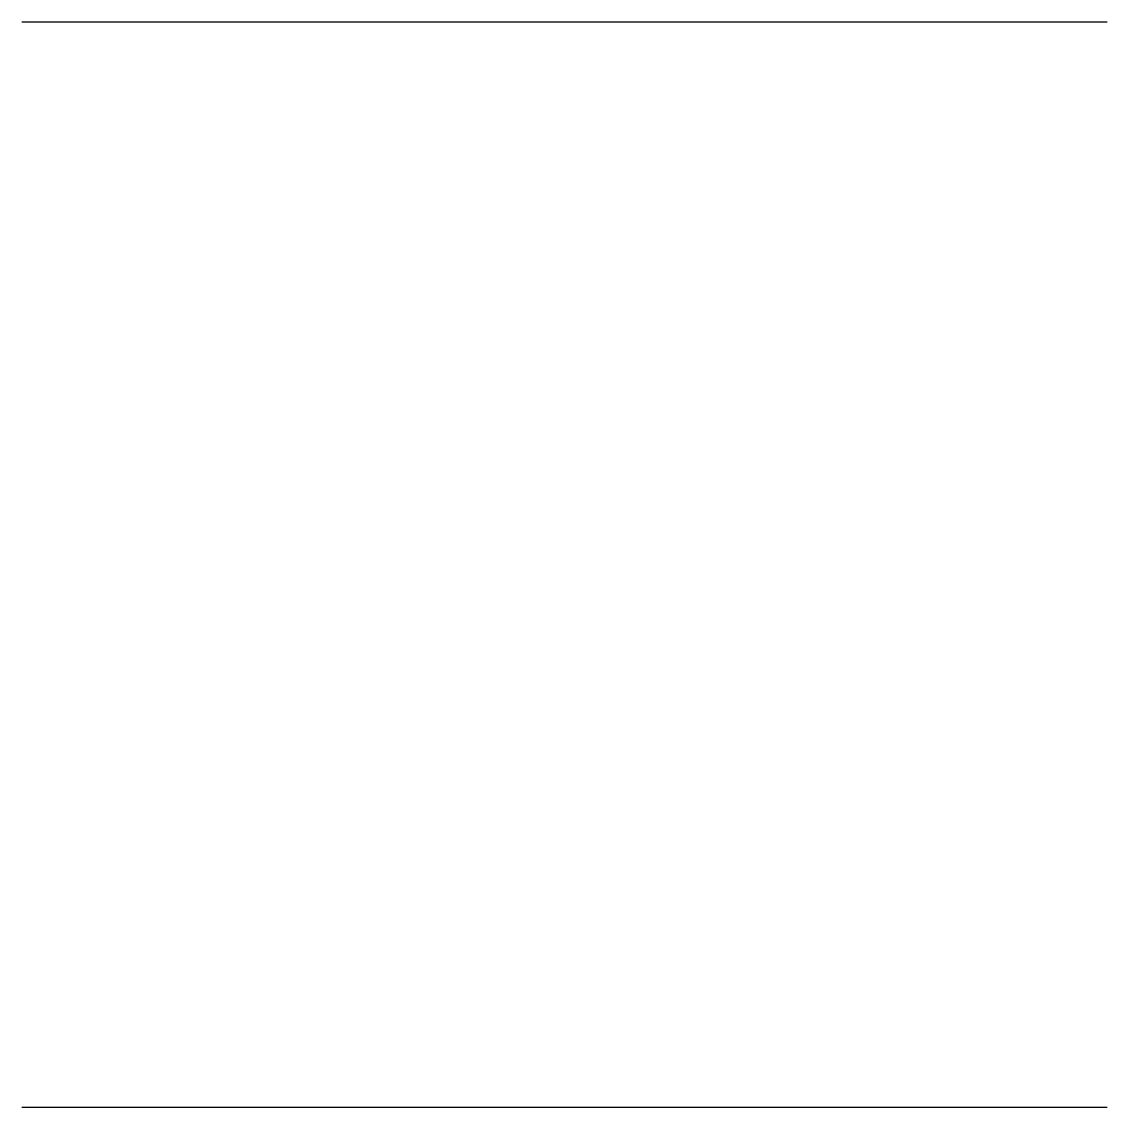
# Model space of a CAD drawing. Header units: inches. Extents: x 12.6 to 37.6, y 12.6 to 37.6.
import ezdxf

# ---------------------------------------------------------------- set-up
doc = ezdxf.new("R2010")
doc.units = ezdxf.units.IN
doc.header["$MEASUREMENT"] = 0

msp = doc.modelspace()

# ---------------------------------------------------------------- linework, layer by layer
at = {"extrusion": (0, 1, 0)}
for p, q in [((12.589, 37.604, 6), (37.589, 37.604, 25)), ((27.589, 37.604), (27.589, 37.604, 7)), ((27.589, 37.604, 7), (37.589, 37.604, 7))]:
    msp.add_line(p, q, dxfattribs=at)
msp.add_line((12.589, 12.604, 6), (37.589, 12.604, 25))

doc.saveas('drawing.dxf')
